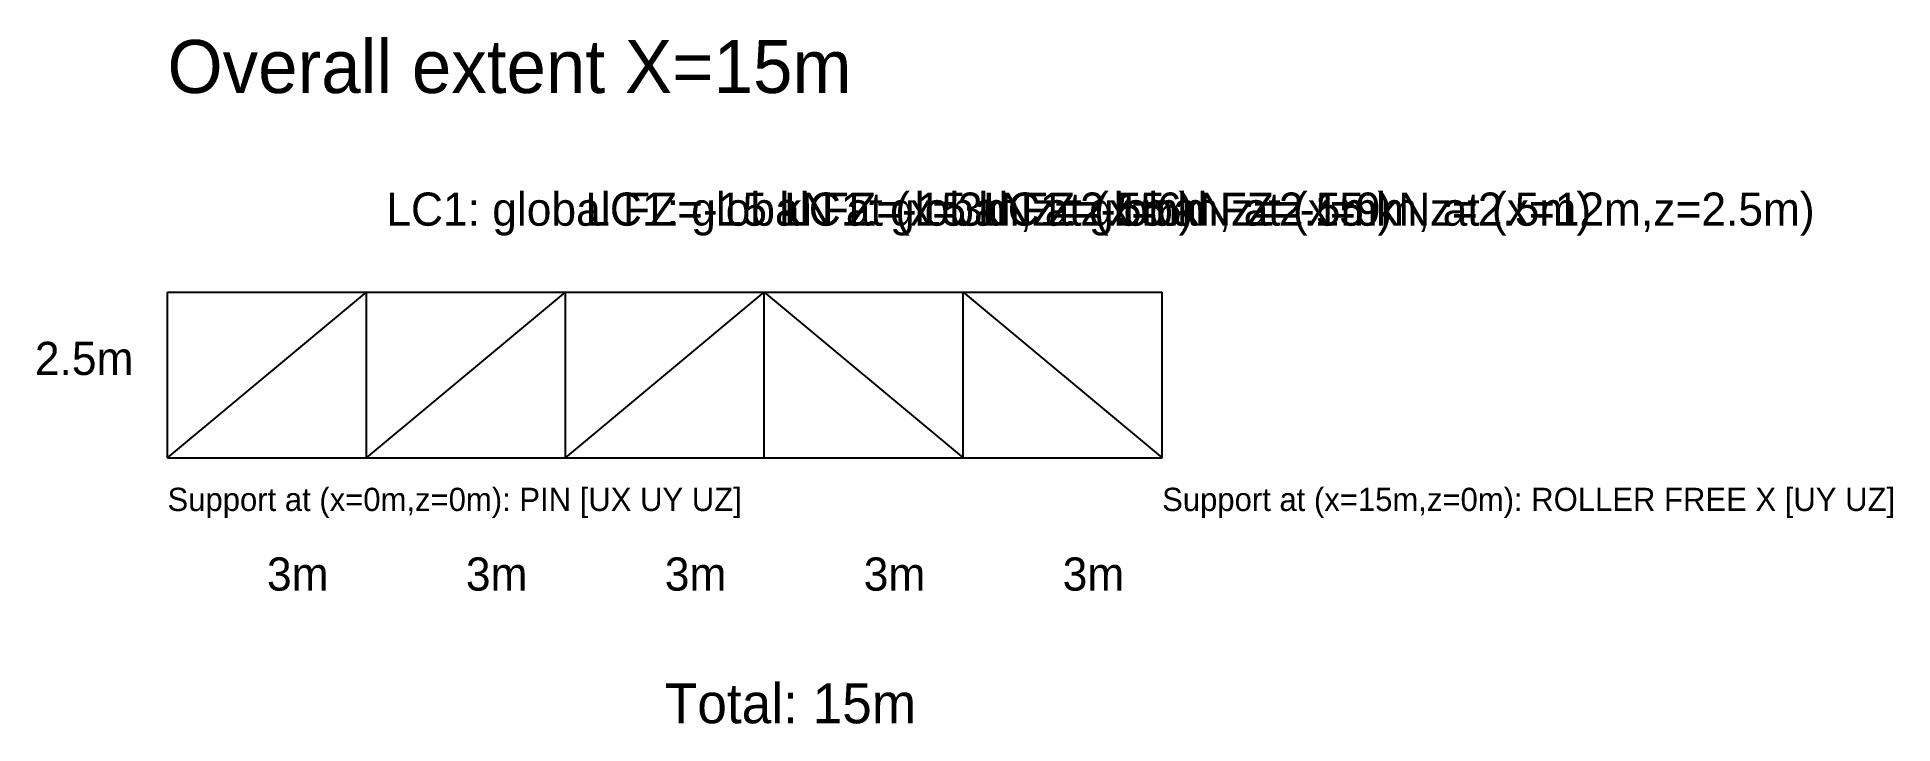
# Model space of a CAD drawing. Header units: metres. Extents: x -2 to 26, y -4 to 6.3.
import ezdxf

# ---------------------------------------------------------------- set-up
doc = ezdxf.new("R2010")
doc.units = ezdxf.units.M
for name, color, linetype in [('DIM', 5, 'CONTINUOUS'), ('LOAD', 1, 'CONTINUOUS'), ('STRUCT', 7, 'CONTINUOUS'), ('SUPPORT', 3, 'CONTINUOUS')]:
    doc.layers.add(name, color=color, linetype=linetype)

msp = doc.modelspace()

# ---------------------------------------------------------------- linework, layer by layer
at = {"layer": 'STRUCT'}
for p, q in [((0, 2.5), (3, 2.5)), ((0, 0), (0, 2.5)), ((0, 0), (3, 2.5)), ((3, 2.5), (6, 2.5)), ((3, 0), (3, 2.5)), ((3, 0), (6, 2.5)), ((6, 2.5), (9, 2.5)), ((6, 0), (6, 2.5)), ((6, 0), (9, 2.5)), ((9, 2.5), (12, 2.5)), ((9, 0), (9, 2.5)), ((9, 2.5), (12, 0)), ((12, 2.5), (15, 2.5)), ((12, 0), (12, 2.5)), ((12, 2.5), (15, 0)), ((15, 0), (15, 2.5)), ((0, 0), (3, 0)), ((3, 0), (6, 0)), ((6, 0), (9, 0)), ((9, 0), (12, 0)), ((12, 0), (15, 0))]:
    msp.add_line(p, q, dxfattribs=at)

# ---------------------------------------------------------------- texts
at = {"layer": 'DIM'}
for s, height, p in [('2.5m', 0.5, (-2, 1.25)), ('3m', 0.5, (1.5, -2)), ('3m', 0.5, (4.5, -2)), ('3m', 0.5, (7.5, -2)), ('3m', 0.5, (10.5, -2)), ('3m', 0.5, (13.5, -2)), ('Total: 15m', 0.6, (7.5, -4))]:
    msp.add_text(s, height=height, dxfattribs=at).set_placement(p)
at = {"layer": 'LOAD'}
for s, p in [('LC1: global FZ=-15 kN at (x=3m,z=2.5m)', (3.3, 3.5)), ('LC1: global FZ=-15 kN at (x=6m,z=2.5m)', (6.3, 3.5)), ('LC1: global FZ=-15 kN at (x=9m,z=2.5m)', (9.3, 3.5)), ('LC1: global FZ=-15 kN at (x=12m,z=2.5m)', (12.3, 3.5))]:
    msp.add_text(s, height=0.5, dxfattribs=at).set_placement(p)
at = {"layer": 'SUPPORT'}
for s, p in [('Support at (x=0m,z=0m): PIN [UX UY UZ]', (0, -0.8)), ('Support at (x=15m,z=0m): ROLLER FREE X [UY UZ]', (15, -0.8))]:
    msp.add_text(s, height=0.35, dxfattribs=at).set_placement(p)
at = {"layer": 'TEXT'}
msp.add_text('Overall extent X=15m', height=0.8, dxfattribs=at).set_placement((0, 5.5))

doc.saveas('drawing.dxf')
